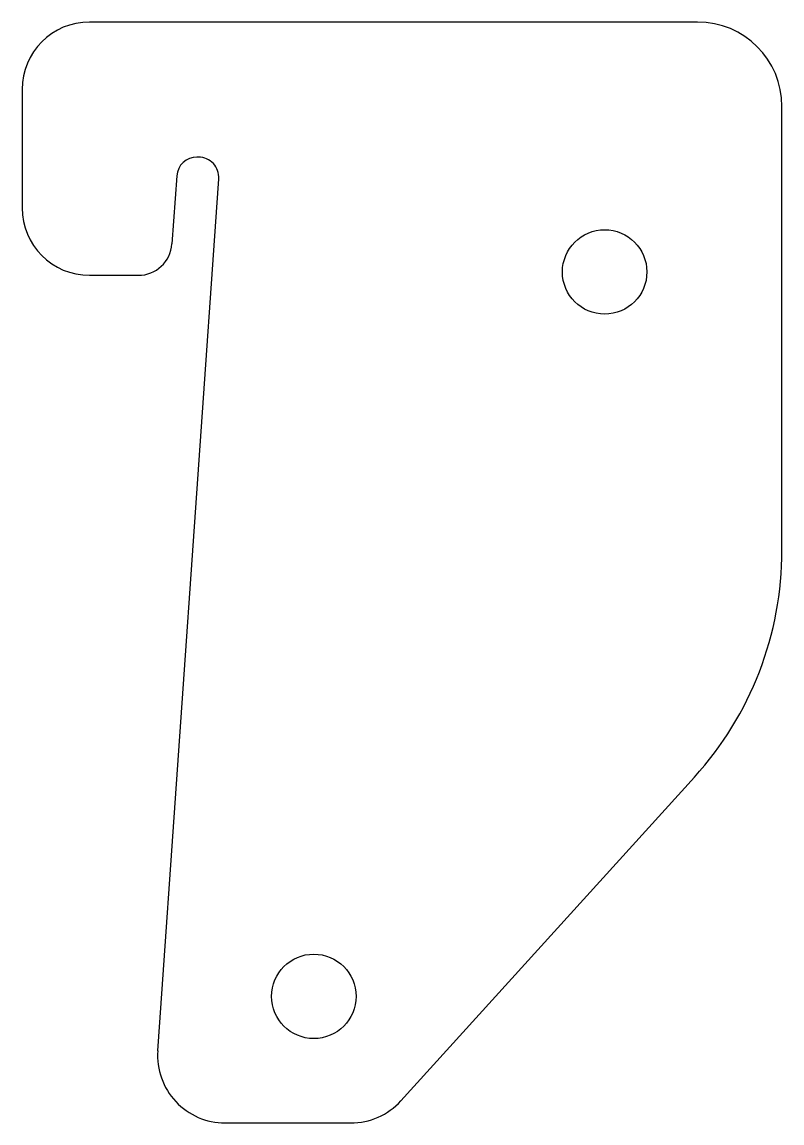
# Model space of a CAD drawing. Header units: millimetres. Extents: x 259.9 to 304.9, y 182.1 to 247.3.
import ezdxf

# ---------------------------------------------------------------- set-up
doc = ezdxf.new("R2010")
doc.units = ezdxf.units.MM
doc.layers.add('Default', color=7, linetype='Continuous')
doc.layers.add('TRAVA_LATERAL_SU', color=7, linetype='Continuous')

# ---------------------------------------------------------------- blocks, each defined once
blk = doc.blocks.new('SE')
at = {"layer": 'TRAVA_LATERAL_SU', "color": 7, "linetype": 'Continuous'}
for p, q in [((299.903, 247.284), (263.903, 247.284)), ((259.903, 243.284), (259.903, 236.284)), ((304.903, 216.003), (304.903, 242.284)), ((270.354, 239.284), (270.26, 239.284)), ((267.94, 186.363), (271.551, 238.001)), ((269.063, 238.168), (268.781, 234.145)), ((263.903, 232.284), (266.786, 232.284)), ((282.332, 183.397), (299.717, 202.567)), ((271.93, 182.084), (279.369, 182.084))]:
    blk.add_line(p, q, dxfattribs=at)
for centre in [(294.403, 232.484), (277.181, 189.584)]:
    blk.add_circle(centre, 2.5, dxfattribs=at)
for centre, radius, start, end in [((263.903, 243.284), 4, 90, 180), ((299.903, 242.284), 5, 0, 90), ((270.26, 238.084), 1.2, 90, 176), ((270.354, 238.084), 1.2, 356, 90), ((263.903, 236.284), 4, 180, 270), ((266.786, 234.284), 2, 270, 356), ((284.903, 216.003), 20, 317.79425, 0), ((271.93, 186.084), 4, 176, 270), ((279.369, 186.084), 4, 270, 317.79425)]:
    blk.add_arc(centre, radius, start, end, dxfattribs=at)

msp = doc.modelspace()

# ---------------------------------------------------------------- block references
at = {"layer": 'Default'}
msp.add_blockref('SE', (0, 0), dxfattribs=at)

doc.saveas('drawing.dxf')
